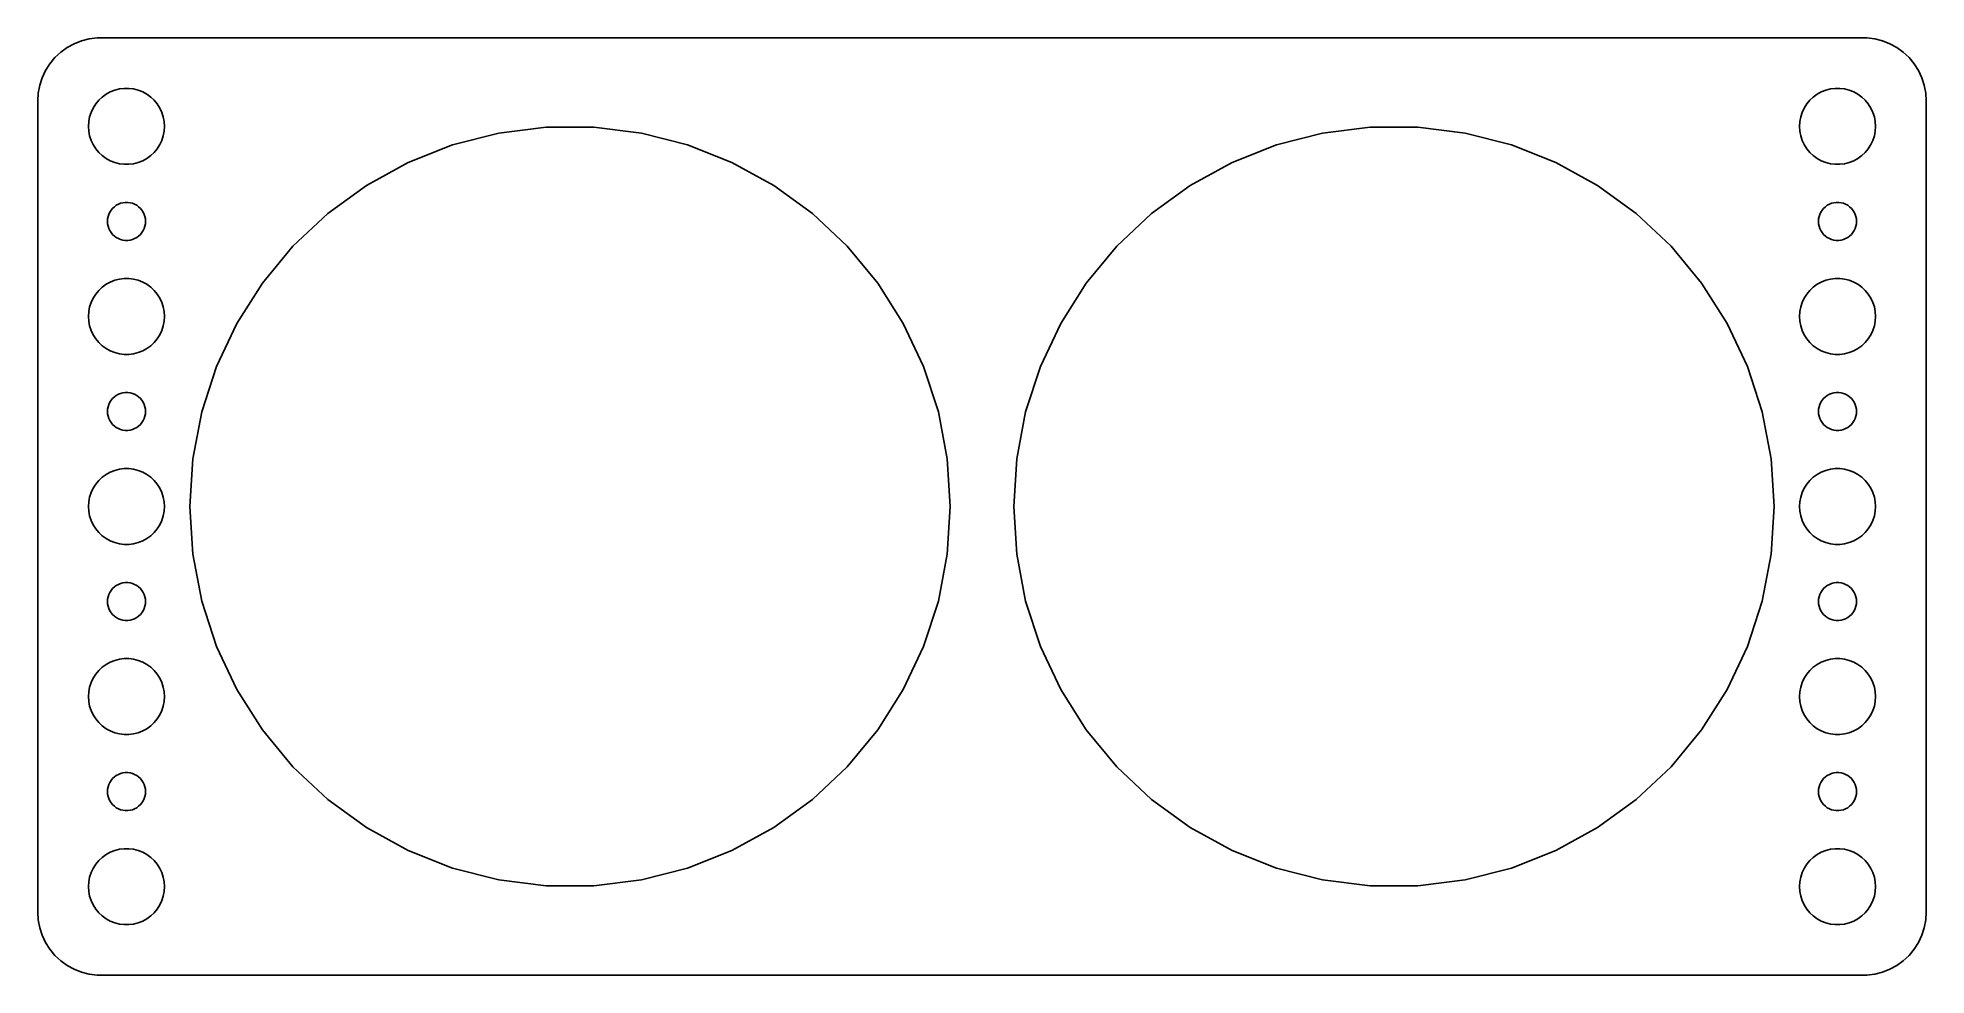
# Model space of a CAD drawing. Header units: metres. Extents: x -74 to 74, y -37 to 37.
import ezdxf

# ---------------------------------------------------------------- set-up
doc = ezdxf.new("R2010")
doc.units = ezdxf.units.M

msp = doc.modelspace()

# ---------------------------------------------------------------- linework, layer by layer
for p, q in [((-72.6871, 35.8526), (-73.1448, 35.4227)), ((-72.1791, 36.2216), (-72.6871, 35.8526)), ((-71.6289, 36.5241), (-72.1791, 36.2216)), ((-71.0451, 36.7553), (-71.6289, 36.5241)), ((-70.4369, 36.9114), (-71.0451, 36.7553)), ((-69.8139, 36.9901), (-70.4369, 36.9114)), ((69.8139, 36.9901), (-69.8139, 36.9901)), ((70.4369, 36.9114), (69.8139, 36.9901)), ((71.0451, 36.7553), (70.4369, 36.9114)), ((71.6289, 36.5241), (71.0451, 36.7553)), ((72.1791, 36.2216), (71.6289, 36.5241)), ((72.6871, 35.8526), (72.1791, 36.2216)), ((73.1448, 35.4227), (72.6871, 35.8526)), ((-73.8815, 34.4088), (-74.1489, 33.8406)), ((-73.5451, 34.9389), (-73.8815, 34.4088)), ((-73.1448, 35.4227), (-73.5451, 34.9389)), ((73.5451, 34.9389), (73.1448, 35.4227)), ((73.8815, 34.4088), (73.5451, 34.9389)), ((74.1489, 33.8406), (73.8815, 34.4088)), ((-74.3429, 33.2434), (-74.4606, 32.6267)), ((-74.1489, 33.8406), (-74.3429, 33.2434)), ((-68.7773, 32.7145), (-68.427, 32.8532)), ((-68.427, 32.8532), (-68.0621, 32.9469)), ((-68.0621, 32.9469), (-67.6884, 32.9941)), ((-67.6884, 32.9941), (-67.3116, 32.9941)), ((-67.3116, 32.9941), (-66.9379, 32.9469)), ((-66.9379, 32.9469), (-66.573, 32.8532)), ((-66.573, 32.8532), (-66.2227, 32.7145)), ((66.2227, 32.7145), (66.573, 32.8532)), ((66.573, 32.8532), (66.9379, 32.9469)), ((66.9379, 32.9469), (67.3116, 32.9941)), ((67.3116, 32.9941), (67.6884, 32.9941)), ((67.6884, 32.9941), (68.0621, 32.9469)), ((68.0621, 32.9469), (68.427, 32.8532)), ((68.427, 32.8532), (68.7773, 32.7145)), ((74.3429, 33.2434), (74.1489, 33.8406)), ((74.4606, 32.6267), (74.3429, 33.2434)), ((-74.4606, 32.6267), (-74.5, 32)), ((-74.5, 32), (-74.5, -32)), ((-70.2893, 31.1044), (-70.1289, 31.4453)), ((-70.1289, 31.4453), (-69.927, 31.7634)), ((-69.927, 31.7634), (-69.6869, 32.0536)), ((-69.6869, 32.0536), (-69.4123, 32.3115)), ((-69.4123, 32.3115), (-69.1075, 32.533)), ((-69.1075, 32.533), (-68.7773, 32.7145)), ((-66.2227, 32.7145), (-65.8925, 32.533)), ((-65.8925, 32.533), (-65.5877, 32.3115)), ((-65.5877, 32.3115), (-65.3131, 32.0536)), ((-65.3131, 32.0536), (-65.073, 31.7634)), ((-65.073, 31.7634), (-64.8711, 31.4453)), ((-64.8711, 31.4453), (-64.7107, 31.1044)), ((64.7107, 31.1044), (64.8711, 31.4453)), ((64.8711, 31.4453), (65.073, 31.7634)), ((65.073, 31.7634), (65.3131, 32.0536)), ((65.3131, 32.0536), (65.5877, 32.3115)), ((65.5877, 32.3115), (65.8925, 32.533)), ((65.8925, 32.533), (66.2227, 32.7145)), ((68.7773, 32.7145), (69.1075, 32.533)), ((69.1075, 32.533), (69.4123, 32.3115)), ((69.4123, 32.3115), (69.6869, 32.0536)), ((69.6869, 32.0536), (69.927, 31.7634)), ((69.927, 31.7634), (70.1289, 31.4453)), ((70.1289, 31.4453), (70.2893, 31.1044)), ((74.5, 32), (74.4606, 32.6267)), ((74.5, -32), (74.5, 32)), ((-70.5, 30), (-70.4763, 30.376)), ((-70.4763, 29.624), (-70.5, 30)), ((-70.4763, 30.376), (-70.4057, 30.7461)), ((-70.4057, 30.7461), (-70.2893, 31.1044)), ((-64.7107, 31.1044), (-64.5943, 30.7461)), ((-64.5943, 30.7461), (-64.5237, 30.376)), ((-64.5237, 30.376), (-64.5, 30)), ((-64.5, 30), (-64.5237, 29.624)), ((-38.1214, 29.4686), (-34.3837, 29.9408)), ((-34.3837, 29.9408), (-30.6163, 29.9408)), ((-30.6163, 29.9408), (-26.8786, 29.4686)), ((26.8786, 29.4686), (30.6163, 29.9408)), ((30.6163, 29.9408), (34.3837, 29.9408)), ((34.3837, 29.9408), (38.1214, 29.4686)), ((64.5, 30), (64.5237, 30.376)), ((64.5237, 29.624), (64.5, 30)), ((64.5237, 30.376), (64.5943, 30.7461)), ((64.5943, 30.7461), (64.7107, 31.1044)), ((70.2893, 31.1044), (70.4057, 30.7461)), ((70.4057, 30.7461), (70.4763, 30.376)), ((70.4763, 30.376), (70.5, 30)), ((70.5, 30), (70.4763, 29.624)), ((-70.4057, 29.2539), (-70.4763, 29.624)), ((-70.2893, 28.8956), (-70.4057, 29.2539)), ((-70.1289, 28.5547), (-70.2893, 28.8956)), ((-69.927, 28.2366), (-70.1289, 28.5547)), ((-64.8711, 28.5547), (-65.073, 28.2366)), ((-64.7107, 28.8956), (-64.8711, 28.5547)), ((-64.5943, 29.2539), (-64.7107, 28.8956)), ((-64.5237, 29.624), (-64.5943, 29.2539)), ((-45.2734, 27.1448), (-41.7705, 28.5317)), ((-41.7705, 28.5317), (-38.1214, 29.4686)), ((-26.8786, 29.4686), (-23.2295, 28.5317)), ((-23.2295, 28.5317), (-19.7266, 27.1448)), ((19.7266, 27.1448), (23.2295, 28.5317)), ((23.2295, 28.5317), (26.8786, 29.4686)), ((38.1214, 29.4686), (41.7705, 28.5317)), ((41.7705, 28.5317), (45.2734, 27.1448)), ((64.5943, 29.2539), (64.5237, 29.624)), ((64.7107, 28.8956), (64.5943, 29.2539)), ((64.8711, 28.5547), (64.7107, 28.8956)), ((65.073, 28.2366), (64.8711, 28.5547)), ((70.1289, 28.5547), (69.927, 28.2366)), ((70.2893, 28.8956), (70.1289, 28.5547)), ((70.4057, 29.2539), (70.2893, 28.8956)), ((70.4763, 29.624), (70.4057, 29.2539)), ((-69.6869, 27.9464), (-69.927, 28.2366)), ((-69.4123, 27.6884), (-69.6869, 27.9464)), ((-69.1075, 27.467), (-69.4123, 27.6884)), ((-68.7773, 27.2855), (-69.1075, 27.467)), ((-68.427, 27.1468), (-68.7773, 27.2855)), ((-68.0621, 27.0531), (-68.427, 27.1468)), ((-67.6884, 27.0059), (-68.0621, 27.0531)), ((-67.3116, 27.0059), (-67.6884, 27.0059)), ((-66.9379, 27.0531), (-67.3116, 27.0059)), ((-66.573, 27.1468), (-66.9379, 27.0531)), ((-66.2227, 27.2855), (-66.573, 27.1468)), ((-65.8925, 27.467), (-66.2227, 27.2855)), ((-65.5877, 27.6884), (-65.8925, 27.467)), ((-65.3131, 27.9464), (-65.5877, 27.6884)), ((-65.073, 28.2366), (-65.3131, 27.9464)), ((-48.5748, 25.3298), (-45.2734, 27.1448)), ((-19.7266, 27.1448), (-16.4252, 25.3298)), ((16.4252, 25.3298), (19.7266, 27.1448)), ((45.2734, 27.1448), (48.5748, 25.3298)), ((65.3131, 27.9464), (65.073, 28.2366)), ((65.5877, 27.6884), (65.3131, 27.9464)), ((65.8925, 27.467), (65.5877, 27.6884)), ((66.2227, 27.2855), (65.8925, 27.467)), ((66.573, 27.1468), (66.2227, 27.2855)), ((66.9379, 27.0531), (66.573, 27.1468)), ((67.3116, 27.0059), (66.9379, 27.0531)), ((67.6884, 27.0059), (67.3116, 27.0059)), ((68.0621, 27.0531), (67.6884, 27.0059)), ((68.427, 27.1468), (68.0621, 27.0531)), ((68.7773, 27.2855), (68.427, 27.1468)), ((69.1075, 27.467), (68.7773, 27.2855)), ((69.4123, 27.6884), (69.1075, 27.467)), ((69.6869, 27.9464), (69.4123, 27.6884)), ((69.927, 28.2366), (69.6869, 27.9464)), ((-68.3037, 23.7665), (-68.1387, 23.8572)), ((-68.1387, 23.8572), (-67.9635, 23.9266)), ((-67.9635, 23.9266), (-67.7811, 23.9734)), ((-67.7811, 23.9734), (-67.5942, 23.997)), ((-67.5942, 23.997), (-67.4058, 23.997)), ((-67.4058, 23.997), (-67.2189, 23.9734)), ((-67.2189, 23.9734), (-67.0365, 23.9266)), ((-67.0365, 23.9266), (-66.8613, 23.8572)), ((-66.8613, 23.8572), (-66.6963, 23.7665)), ((-51.6227, 23.1154), (-48.5748, 25.3298)), ((-16.4252, 25.3298), (-13.3773, 23.1154)), ((13.3773, 23.1154), (16.4252, 25.3298)), ((48.5748, 25.3298), (51.6227, 23.1154)), ((66.6963, 23.7665), (66.8613, 23.8572)), ((66.8613, 23.8572), (67.0365, 23.9266)), ((67.0365, 23.9266), (67.2189, 23.9734)), ((67.2189, 23.9734), (67.4058, 23.997)), ((67.4058, 23.997), (67.5942, 23.997)), ((67.5942, 23.997), (67.7811, 23.9734)), ((67.7811, 23.9734), (67.9635, 23.9266)), ((67.9635, 23.9266), (68.1387, 23.8572)), ((68.1387, 23.8572), (68.3037, 23.7665)), ((-69, 22.5), (-68.9882, 22.688)), ((-68.9882, 22.312), (-69, 22.5)), ((-68.9882, 22.688), (-68.9529, 22.873)), ((-68.9529, 22.873), (-68.8947, 23.0522)), ((-68.8947, 23.0522), (-68.8145, 23.2226)), ((-68.8145, 23.2226), (-68.7135, 23.3817)), ((-68.7135, 23.3817), (-68.5934, 23.5268)), ((-68.5934, 23.5268), (-68.4561, 23.6558)), ((-68.4561, 23.6558), (-68.3037, 23.7665)), ((-66.6963, 23.7665), (-66.5439, 23.6558)), ((-66.5439, 23.6558), (-66.4065, 23.5268)), ((-66.4065, 23.5268), (-66.2865, 23.3817)), ((-66.2865, 23.3817), (-66.1855, 23.2226)), ((-66.1855, 23.2226), (-66.1053, 23.0522)), ((-66.1053, 23.0522), (-66.0471, 22.873)), ((-66.0471, 22.873), (-66.0118, 22.688)), ((-66.0118, 22.688), (-66, 22.5)), ((-66, 22.5), (-66.0118, 22.312)), ((-54.369, 20.5364), (-51.6227, 23.1154)), ((-13.3773, 23.1154), (-10.6309, 20.5364)), ((10.6309, 20.5364), (13.3773, 23.1154)), ((51.6227, 23.1154), (54.369, 20.5364)), ((66, 22.5), (66.0118, 22.688)), ((66.0118, 22.312), (66, 22.5)), ((66.0118, 22.688), (66.0471, 22.873)), ((66.0471, 22.873), (66.1053, 23.0522)), ((66.1053, 23.0522), (66.1855, 23.2226)), ((66.1855, 23.2226), (66.2865, 23.3817)), ((66.2865, 23.3817), (66.4065, 23.5268)), ((66.4065, 23.5268), (66.5439, 23.6558)), ((66.5439, 23.6558), (66.6963, 23.7665)), ((68.3037, 23.7665), (68.4561, 23.6558)), ((68.4561, 23.6558), (68.5934, 23.5268)), ((68.5934, 23.5268), (68.7135, 23.3817)), ((68.7135, 23.3817), (68.8145, 23.2226)), ((68.8145, 23.2226), (68.8947, 23.0522)), ((68.8947, 23.0522), (68.9529, 22.873)), ((68.9529, 22.873), (68.9882, 22.688)), ((68.9882, 22.688), (69, 22.5)), ((69, 22.5), (68.9882, 22.312)), ((-68.9529, 22.127), (-68.9882, 22.312)), ((-68.8947, 21.9478), (-68.9529, 22.127)), ((-68.8145, 21.7774), (-68.8947, 21.9478)), ((-68.7135, 21.6183), (-68.8145, 21.7774)), ((-68.5934, 21.4732), (-68.7135, 21.6183)), ((-68.4561, 21.3442), (-68.5934, 21.4732)), ((-68.3037, 21.2335), (-68.4561, 21.3442)), ((-68.1387, 21.1427), (-68.3037, 21.2335)), ((-67.9635, 21.0734), (-68.1387, 21.1427)), ((-67.7811, 21.0266), (-67.9635, 21.0734)), ((-67.5942, 21.003), (-67.7811, 21.0266)), ((-67.4058, 21.003), (-67.5942, 21.003)), ((-67.2189, 21.0266), (-67.4058, 21.003)), ((-67.0365, 21.0734), (-67.2189, 21.0266)), ((-66.8613, 21.1427), (-67.0365, 21.0734)), ((-66.6963, 21.2335), (-66.8613, 21.1427)), ((-66.5439, 21.3442), (-66.6963, 21.2335)), ((-66.4065, 21.4732), (-66.5439, 21.3442)), ((-66.2865, 21.6183), (-66.4065, 21.4732)), ((-66.1855, 21.7774), (-66.2865, 21.6183)), ((-66.1053, 21.9478), (-66.1855, 21.7774)), ((-66.0471, 22.127), (-66.1053, 21.9478)), ((-66.0118, 22.312), (-66.0471, 22.127)), ((66.0471, 22.127), (66.0118, 22.312)), ((66.1053, 21.9478), (66.0471, 22.127)), ((66.1855, 21.7774), (66.1053, 21.9478)), ((66.2865, 21.6183), (66.1855, 21.7774)), ((66.4065, 21.4732), (66.2865, 21.6183)), ((66.5439, 21.3442), (66.4065, 21.4732)), ((66.6963, 21.2335), (66.5439, 21.3442)), ((66.8613, 21.1427), (66.6963, 21.2335)), ((67.0365, 21.0734), (66.8613, 21.1427)), ((67.2189, 21.0266), (67.0365, 21.0734)), ((67.4058, 21.003), (67.2189, 21.0266)), ((67.5942, 21.003), (67.4058, 21.003)), ((67.7811, 21.0266), (67.5942, 21.003)), ((67.9635, 21.0734), (67.7811, 21.0266)), ((68.1387, 21.1427), (67.9635, 21.0734)), ((68.3037, 21.2335), (68.1387, 21.1427)), ((68.4561, 21.3442), (68.3037, 21.2335)), ((68.5934, 21.4732), (68.4561, 21.3442)), ((68.7135, 21.6183), (68.5934, 21.4732)), ((68.8145, 21.7774), (68.7135, 21.6183)), ((68.8947, 21.9478), (68.8145, 21.7774)), ((68.9529, 22.127), (68.8947, 21.9478)), ((68.9882, 22.312), (68.9529, 22.127)), ((-56.7705, 17.6335), (-54.369, 20.5364)), ((-10.6309, 20.5364), (-8.22948, 17.6335)), ((8.22948, 17.6335), (10.6309, 20.5364)), ((54.369, 20.5364), (56.7705, 17.6335)), ((-68.427, 17.8532), (-68.0621, 17.9469)), ((-68.0621, 17.9469), (-67.6884, 17.9941)), ((-67.6884, 17.9941), (-67.3116, 17.9941)), ((-67.3116, 17.9941), (-66.9379, 17.9469)), ((-66.9379, 17.9469), (-66.573, 17.8532)), ((66.573, 17.8532), (66.9379, 17.9469)), ((66.9379, 17.9469), (67.3116, 17.9941)), ((67.3116, 17.9941), (67.6884, 17.9941)), ((67.6884, 17.9941), (68.0621, 17.9469)), ((68.0621, 17.9469), (68.427, 17.8532)), ((-70.2893, 16.1044), (-70.1289, 16.4453)), ((-70.1289, 16.4453), (-69.927, 16.7634)), ((-69.927, 16.7634), (-69.6869, 17.0536)), ((-69.6869, 17.0536), (-69.4123, 17.3115)), ((-69.4123, 17.3115), (-69.1075, 17.533)), ((-69.1075, 17.533), (-68.7773, 17.7145)), ((-68.7773, 17.7145), (-68.427, 17.8532)), ((-66.573, 17.8532), (-66.2227, 17.7145)), ((-66.2227, 17.7145), (-65.8925, 17.533)), ((-65.8925, 17.533), (-65.5877, 17.3115)), ((-65.5877, 17.3115), (-65.3131, 17.0536)), ((-65.3131, 17.0536), (-65.073, 16.7634)), ((-65.073, 16.7634), (-64.8711, 16.4453)), ((-64.8711, 16.4453), (-64.7107, 16.1044)), ((-58.7892, 14.4526), (-56.7705, 17.6335)), ((-8.22948, 17.6335), (-6.21078, 14.4526)), ((6.21078, 14.4526), (8.22948, 17.6335)), ((56.7705, 17.6335), (58.7892, 14.4526)), ((64.7107, 16.1044), (64.8711, 16.4453)), ((64.8711, 16.4453), (65.073, 16.7634)), ((65.073, 16.7634), (65.3131, 17.0536)), ((65.3131, 17.0536), (65.5877, 17.3115)), ((65.5877, 17.3115), (65.8925, 17.533)), ((65.8925, 17.533), (66.2227, 17.7145)), ((66.2227, 17.7145), (66.573, 17.8532)), ((68.427, 17.8532), (68.7773, 17.7145)), ((68.7773, 17.7145), (69.1075, 17.533)), ((69.1075, 17.533), (69.4123, 17.3115)), ((69.4123, 17.3115), (69.6869, 17.0536)), ((69.6869, 17.0536), (69.927, 16.7634)), ((69.927, 16.7634), (70.1289, 16.4453)), ((70.1289, 16.4453), (70.2893, 16.1044)), ((-70.5, 15), (-70.4763, 15.376)), ((-70.4763, 14.624), (-70.5, 15)), ((-70.4763, 15.376), (-70.4057, 15.7461)), ((-70.4057, 15.7461), (-70.2893, 16.1044)), ((-64.7107, 16.1044), (-64.5943, 15.7461)), ((-64.5943, 15.7461), (-64.5237, 15.376)), ((-64.5237, 15.376), (-64.5, 15)), ((-64.5, 15), (-64.5237, 14.624)), ((64.5, 15), (64.5237, 15.376)), ((64.5237, 14.624), (64.5, 15)), ((64.5237, 15.376), (64.5943, 15.7461)), ((64.5943, 15.7461), (64.7107, 16.1044)), ((70.2893, 16.1044), (70.4057, 15.7461)), ((70.4057, 15.7461), (70.4763, 15.376)), ((70.4763, 15.376), (70.5, 15)), ((70.5, 15), (70.4763, 14.624)), ((-70.4057, 14.2539), (-70.4763, 14.624)), ((-70.2893, 13.8956), (-70.4057, 14.2539)), ((-70.1289, 13.5547), (-70.2893, 13.8956)), ((-69.927, 13.2366), (-70.1289, 13.5547)), ((-64.8711, 13.5547), (-65.073, 13.2366)), ((-64.7107, 13.8956), (-64.8711, 13.5547)), ((-64.5943, 14.2539), (-64.7107, 13.8956)), ((-64.5237, 14.624), (-64.5943, 14.2539)), ((-60.3933, 11.0437), (-58.7892, 14.4526)), ((-6.21078, 14.4526), (-4.6067, 11.0437)), ((4.6067, 11.0437), (6.21078, 14.4526)), ((58.7892, 14.4526), (60.3933, 11.0437)), ((64.5943, 14.2539), (64.5237, 14.624)), ((64.7107, 13.8956), (64.5943, 14.2539)), ((64.8711, 13.5547), (64.7107, 13.8956)), ((65.073, 13.2366), (64.8711, 13.5547)), ((70.1289, 13.5547), (69.927, 13.2366)), ((70.2893, 13.8956), (70.1289, 13.5547)), ((70.4057, 14.2539), (70.2893, 13.8956)), ((70.4763, 14.624), (70.4057, 14.2539)), ((-69.6869, 12.9464), (-69.927, 13.2366)), ((-69.4123, 12.6884), (-69.6869, 12.9464)), ((-69.1075, 12.467), (-69.4123, 12.6884)), ((-68.7773, 12.2855), (-69.1075, 12.467)), ((-68.427, 12.1468), (-68.7773, 12.2855)), ((-68.0621, 12.0531), (-68.427, 12.1468)), ((-67.6884, 12.0059), (-68.0621, 12.0531)), ((-67.3116, 12.0059), (-67.6884, 12.0059)), ((-66.9379, 12.0531), (-67.3116, 12.0059)), ((-66.573, 12.1468), (-66.9379, 12.0531)), ((-66.2227, 12.2855), (-66.573, 12.1468)), ((-65.8925, 12.467), (-66.2227, 12.2855)), ((-65.5877, 12.6884), (-65.8925, 12.467)), ((-65.3131, 12.9464), (-65.5877, 12.6884)), ((-65.073, 13.2366), (-65.3131, 12.9464)), ((65.3131, 12.9464), (65.073, 13.2366)), ((65.5877, 12.6884), (65.3131, 12.9464)), ((65.8925, 12.467), (65.5877, 12.6884)), ((66.2227, 12.2855), (65.8925, 12.467)), ((66.573, 12.1468), (66.2227, 12.2855)), ((66.9379, 12.0531), (66.573, 12.1468)), ((67.3116, 12.0059), (66.9379, 12.0531)), ((67.6884, 12.0059), (67.3116, 12.0059)), ((68.0621, 12.0531), (67.6884, 12.0059)), ((68.427, 12.1468), (68.0621, 12.0531)), ((68.7773, 12.2855), (68.427, 12.1468)), ((69.1075, 12.467), (68.7773, 12.2855)), ((69.4123, 12.6884), (69.1075, 12.467)), ((69.6869, 12.9464), (69.4123, 12.6884)), ((69.927, 13.2366), (69.6869, 12.9464)), ((-61.5575, 7.46069), (-60.3933, 11.0437)), ((-4.6067, 11.0437), (-3.4425, 7.46069)), ((3.4425, 7.46069), (4.6067, 11.0437)), ((60.3933, 11.0437), (61.5575, 7.46069)), ((-67.9635, 8.92657), (-67.7811, 8.97342)), ((-67.7811, 8.97342), (-67.5942, 8.99704)), ((-67.5942, 8.99704), (-67.4058, 8.99704)), ((-67.4058, 8.99704), (-67.2189, 8.97342)), ((-67.2189, 8.97342), (-67.0365, 8.92657)), ((67.0365, 8.92657), (67.2189, 8.97342)), ((67.2189, 8.97342), (67.4058, 8.99704)), ((67.4058, 8.99704), (67.5942, 8.99704)), ((67.5942, 8.99704), (67.7811, 8.97342)), ((67.7811, 8.97342), (67.9635, 8.92657)), ((-69, 7.5), (-68.9882, 7.68799)), ((-68.9882, 7.312), (-69, 7.5)), ((-68.9882, 7.68799), (-68.9529, 7.87303)), ((-68.9529, 7.87303), (-68.8947, 8.05219)), ((-68.8947, 8.05219), (-68.8145, 8.22263)), ((-68.8145, 8.22263), (-68.7135, 8.38167)), ((-68.7135, 8.38167), (-68.5934, 8.52681)), ((-68.5934, 8.52681), (-68.4561, 8.65576)), ((-68.4561, 8.65576), (-68.3037, 8.76648)), ((-68.3037, 8.76648), (-68.1387, 8.85724)), ((-68.1387, 8.85724), (-67.9635, 8.92657)), ((-67.0365, 8.92657), (-66.8613, 8.85724)), ((-66.8613, 8.85724), (-66.6963, 8.76648)), ((-66.6963, 8.76648), (-66.5439, 8.65576)), ((-66.5439, 8.65576), (-66.4065, 8.52681)), ((-66.4065, 8.52681), (-66.2865, 8.38167)), ((-66.2865, 8.38167), (-66.1855, 8.22263)), ((-66.1855, 8.22263), (-66.1053, 8.05219)), ((-66.1053, 8.05219), (-66.0471, 7.87303)), ((-66.0471, 7.87303), (-66.0118, 7.68799)), ((-66.0118, 7.68799), (-66, 7.5)), ((-66, 7.5), (-66.0118, 7.312)), ((-62.2634, 3.75999), (-61.5575, 7.46069)), ((-3.4425, 7.46069), (-2.73656, 3.75999)), ((2.73656, 3.75999), (3.4425, 7.46069)), ((61.5575, 7.46069), (62.2634, 3.75999)), ((66, 7.5), (66.0118, 7.68799)), ((66.0118, 7.312), (66, 7.5)), ((66.0118, 7.68799), (66.0471, 7.87303)), ((66.0471, 7.87303), (66.1053, 8.05219)), ((66.1053, 8.05219), (66.1855, 8.22263)), ((66.1855, 8.22263), (66.2865, 8.38167)), ((66.2865, 8.38167), (66.4065, 8.52681)), ((66.4065, 8.52681), (66.5439, 8.65576)), ((66.5439, 8.65576), (66.6963, 8.76648)), ((66.6963, 8.76648), (66.8613, 8.85724)), ((66.8613, 8.85724), (67.0365, 8.92657)), ((67.9635, 8.92657), (68.1387, 8.85724)), ((68.1387, 8.85724), (68.3037, 8.76648)), ((68.3037, 8.76648), (68.4561, 8.65576)), ((68.4561, 8.65576), (68.5934, 8.52681)), ((68.5934, 8.52681), (68.7135, 8.38167)), ((68.7135, 8.38167), (68.8145, 8.22263)), ((68.8145, 8.22263), (68.8947, 8.05219)), ((68.8947, 8.05219), (68.9529, 7.87303)), ((68.9529, 7.87303), (68.9882, 7.68799)), ((68.9882, 7.68799), (69, 7.5)), ((69, 7.5), (68.9882, 7.312)), ((-68.9529, 7.12695), (-68.9882, 7.312)), ((-68.8947, 6.9478), (-68.9529, 7.12695)), ((-68.8145, 6.77736), (-68.8947, 6.9478)), ((-68.7135, 6.61832), (-68.8145, 6.77736)), ((-68.5934, 6.47318), (-68.7135, 6.61832)), ((-68.4561, 6.34422), (-68.5934, 6.47318)), ((-68.3037, 6.23351), (-68.4561, 6.34422)), ((-68.1387, 6.14275), (-68.3037, 6.23351)), ((-67.9635, 6.07341), (-68.1387, 6.14275)), ((-67.7811, 6.02657), (-67.9635, 6.07341)), ((-67.5942, 6.00294), (-67.7811, 6.02657)), ((-67.4058, 6.00294), (-67.5942, 6.00294)), ((-67.2189, 6.02657), (-67.4058, 6.00294)), ((-67.0365, 6.07341), (-67.2189, 6.02657)), ((-66.8613, 6.14275), (-67.0365, 6.07341)), ((-66.6963, 6.23351), (-66.8613, 6.14275)), ((-66.5439, 6.34422), (-66.6963, 6.23351)), ((-66.4065, 6.47318), (-66.5439, 6.34422)), ((-66.2865, 6.61832), (-66.4065, 6.47318)), ((-66.1855, 6.77736), (-66.2865, 6.61832)), ((-66.1053, 6.9478), (-66.1855, 6.77736)), ((-66.0471, 7.12695), (-66.1053, 6.9478)), ((-66.0118, 7.312), (-66.0471, 7.12695)), ((66.0471, 7.12695), (66.0118, 7.312)), ((66.1053, 6.9478), (66.0471, 7.12695)), ((66.1855, 6.77736), (66.1053, 6.9478)), ((66.2865, 6.61832), (66.1855, 6.77736)), ((66.4065, 6.47318), (66.2865, 6.61832)), ((66.5439, 6.34422), (66.4065, 6.47318)), ((66.6963, 6.23351), (66.5439, 6.34422)), ((66.8613, 6.14275), (66.6963, 6.23351)), ((67.0365, 6.07341), (66.8613, 6.14275)), ((67.2189, 6.02657), (67.0365, 6.07341)), ((67.4058, 6.00294), (67.2189, 6.02657)), ((67.5942, 6.00294), (67.4058, 6.00294)), ((67.7811, 6.02657), (67.5942, 6.00294)), ((67.9635, 6.07341), (67.7811, 6.02657)), ((68.1387, 6.14275), (67.9635, 6.07341)), ((68.3037, 6.23351), (68.1387, 6.14275)), ((68.4561, 6.34422), (68.3037, 6.23351)), ((68.5934, 6.47318), (68.4561, 6.34422)), ((68.7135, 6.61832), (68.5934, 6.47318)), ((68.8145, 6.77736), (68.7135, 6.61832)), ((68.8947, 6.9478), (68.8145, 6.77736)), ((68.9529, 7.12695), (68.8947, 6.9478)), ((68.9882, 7.312), (68.9529, 7.12695)), ((-68.0621, 2.94685), (-67.6884, 2.99408)), ((-67.6884, 2.99408), (-67.3116, 2.99408)), ((-67.3116, 2.99408), (-66.9379, 2.94685)), ((-62.5, 0), (-62.2634, 3.75999)), ((-2.73656, 3.75999), (-2.5, 0)), ((2.5, 0), (2.73656, 3.75999)), ((62.2634, 3.75999), (62.5, 0)), ((66.9379, 2.94685), (67.3116, 2.99408)), ((67.3116, 2.99408), (67.6884, 2.99408)), ((67.6884, 2.99408), (68.0621, 2.94685)), ((-70.1289, 1.44525), (-69.927, 1.76335)), ((-69.927, 1.76335), (-69.6869, 2.05363)), ((-69.6869, 2.05363), (-69.4123, 2.31154)), ((-69.4123, 2.31154), (-69.1075, 2.53297)), ((-69.1075, 2.53297), (-68.7773, 2.71448)), ((-68.7773, 2.71448), (-68.427, 2.85316)), ((-68.427, 2.85316), (-68.0621, 2.94685)), ((-66.9379, 2.94685), (-66.573, 2.85316)), ((-66.573, 2.85316), (-66.2227, 2.71448)), ((-66.2227, 2.71448), (-65.8925, 2.53297)), ((-65.8925, 2.53297), (-65.5877, 2.31154)), ((-65.5877, 2.31154), (-65.3131, 2.05363)), ((-65.3131, 2.05363), (-65.073, 1.76335)), ((-65.073, 1.76335), (-64.8711, 1.44525)), ((64.8711, 1.44525), (65.073, 1.76335)), ((65.073, 1.76335), (65.3131, 2.05363)), ((65.3131, 2.05363), (65.5877, 2.31154)), ((65.5877, 2.31154), (65.8925, 2.53297)), ((65.8925, 2.53297), (66.2227, 2.71448)), ((66.2227, 2.71448), (66.573, 2.85316)), ((66.573, 2.85316), (66.9379, 2.94685)), ((68.0621, 2.94685), (68.427, 2.85316)), ((68.427, 2.85316), (68.7773, 2.71448)), ((68.7773, 2.71448), (69.1075, 2.53297)), ((69.1075, 2.53297), (69.4123, 2.31154)), ((69.4123, 2.31154), (69.6869, 2.05363)), ((69.6869, 2.05363), (69.927, 1.76335)), ((69.927, 1.76335), (70.1289, 1.44525)), ((-70.5, 0), (-70.4763, 0.37599)), ((-70.4763, -0.37599), (-70.5, 0)), ((-70.4763, 0.37599), (-70.4057, 0.74606)), ((-70.4057, 0.74606), (-70.2893, 1.10437)), ((-70.2893, 1.10437), (-70.1289, 1.44525)), ((-64.8711, 1.44525), (-64.7107, 1.10437)), ((-64.7107, 1.10437), (-64.5943, 0.74606)), ((-64.5943, 0.74606), (-64.5237, 0.37599)), ((-64.5237, 0.37599), (-64.5, 0)), ((-64.5, 0), (-64.5237, -0.37599)), ((-62.2634, -3.75999), (-62.5, 0)), ((-2.5, 0), (-2.73656, -3.75999)), ((2.73656, -3.75999), (2.5, 0)), ((62.5, 0), (62.2634, -3.75999)), ((64.5, 0), (64.5237, 0.37599)), ((64.5237, -0.37599), (64.5, 0)), ((64.5237, 0.37599), (64.5943, 0.74606)), ((64.5943, 0.74606), (64.7107, 1.10437)), ((64.7107, 1.10437), (64.8711, 1.44525)), ((70.1289, 1.44525), (70.2893, 1.10437)), ((70.2893, 1.10437), (70.4057, 0.74606)), ((70.4057, 0.74606), (70.4763, 0.37599)), ((70.4763, 0.37599), (70.5, 0)), ((70.5, 0), (70.4763, -0.37599)), ((-70.4057, -0.74606), (-70.4763, -0.37599)), ((-70.2893, -1.10437), (-70.4057, -0.74606)), ((-70.1289, -1.44525), (-70.2893, -1.10437)), ((-69.927, -1.76335), (-70.1289, -1.44525)), ((-64.8711, -1.44525), (-65.073, -1.76335)), ((-64.7107, -1.10437), (-64.8711, -1.44525)), ((-64.5943, -0.74606), (-64.7107, -1.10437)), ((-64.5237, -0.37599), (-64.5943, -0.74606)), ((64.5943, -0.74606), (64.5237, -0.37599)), ((64.7107, -1.10437), (64.5943, -0.74606)), ((64.8711, -1.44525), (64.7107, -1.10437)), ((65.073, -1.76335), (64.8711, -1.44525)), ((70.1289, -1.44525), (69.927, -1.76335)), ((70.2893, -1.10437), (70.1289, -1.44525)), ((70.4057, -0.74606), (70.2893, -1.10437)), ((70.4763, -0.37599), (70.4057, -0.74606)), ((-69.6869, -2.05363), (-69.927, -1.76335)), ((-69.4123, -2.31154), (-69.6869, -2.05363)), ((-69.1075, -2.53297), (-69.4123, -2.31154)), ((-68.7773, -2.71448), (-69.1075, -2.53297)), ((-68.427, -2.85316), (-68.7773, -2.71448)), ((-68.0621, -2.94685), (-68.427, -2.85316)), ((-67.6884, -2.99408), (-68.0621, -2.94685)), ((-66.9379, -2.94685), (-67.3116, -2.99408)), ((-66.573, -2.85316), (-66.9379, -2.94685)), ((-66.2227, -2.71448), (-66.573, -2.85316)), ((-65.8925, -2.53297), (-66.2227, -2.71448)), ((-65.5877, -2.31154), (-65.8925, -2.53297)), ((-65.3131, -2.05363), (-65.5877, -2.31154)), ((-65.073, -1.76335), (-65.3131, -2.05363)), ((65.3131, -2.05363), (65.073, -1.76335)), ((65.5877, -2.31154), (65.3131, -2.05363)), ((65.8925, -2.53297), (65.5877, -2.31154)), ((66.2227, -2.71448), (65.8925, -2.53297)), ((66.573, -2.85316), (66.2227, -2.71448)), ((66.9379, -2.94685), (66.573, -2.85316)), ((67.3116, -2.99408), (66.9379, -2.94685)), ((68.0621, -2.94685), (67.6884, -2.99408)), ((68.427, -2.85316), (68.0621, -2.94685)), ((68.7773, -2.71448), (68.427, -2.85316)), ((69.1075, -2.53297), (68.7773, -2.71448)), ((69.4123, -2.31154), (69.1075, -2.53297)), ((69.6869, -2.05363), (69.4123, -2.31154)), ((69.927, -1.76335), (69.6869, -2.05363)), ((-67.3116, -2.99408), (-67.6884, -2.99408)), ((-61.5575, -7.46069), (-62.2634, -3.75999)), ((-2.73656, -3.75999), (-3.4425, -7.46069)), ((3.4425, -7.46069), (2.73656, -3.75999)), ((62.2634, -3.75999), (61.5575, -7.46069)), ((67.6884, -2.99408), (67.3116, -2.99408)), ((-69, -7.5), (-68.9882, -7.312)), ((-68.9882, -7.312), (-68.9529, -7.12695)), ((-68.9529, -7.12695), (-68.8947, -6.9478)), ((-68.8947, -6.9478), (-68.8145, -6.77736)), ((-68.8145, -6.77736), (-68.7135, -6.61832)), ((-68.7135, -6.61832), (-68.5934, -6.47318)), ((-68.5934, -6.47318), (-68.4561, -6.34422)), ((-68.4561, -6.34422), (-68.3037, -6.23351)), ((-68.3037, -6.23351), (-68.1387, -6.14275)), ((-68.1387, -6.14275), (-67.9635, -6.07341)), ((-67.9635, -6.07341), (-67.7811, -6.02657)), ((-67.7811, -6.02657), (-67.5942, -6.00294)), ((-67.5942, -6.00294), (-67.4058, -6.00294)), ((-67.4058, -6.00294), (-67.2189, -6.02657)), ((-67.2189, -6.02657), (-67.0365, -6.07341)), ((-67.0365, -6.07341), (-66.8613, -6.14275)), ((-66.8613, -6.14275), (-66.6963, -6.23351)), ((-66.6963, -6.23351), (-66.5439, -6.34422)), ((-66.5439, -6.34422), (-66.4065, -6.47318)), ((-66.4065, -6.47318), (-66.2865, -6.61832)), ((-66.2865, -6.61832), (-66.1855, -6.77736)), ((-66.1855, -6.77736), (-66.1053, -6.9478)), ((-66.1053, -6.9478), (-66.0471, -7.12695)), ((-66.0471, -7.12695), (-66.0118, -7.312)), ((-66.0118, -7.312), (-66, -7.5)), ((66, -7.5), (66.0118, -7.312)), ((66.0118, -7.312), (66.0471, -7.12695)), ((66.0471, -7.12695), (66.1053, -6.9478)), ((66.1053, -6.9478), (66.1855, -6.77736)), ((66.1855, -6.77736), (66.2865, -6.61832)), ((66.2865, -6.61832), (66.4065, -6.47318)), ((66.4065, -6.47318), (66.5439, -6.34422)), ((66.5439, -6.34422), (66.6963, -6.23351)), ((66.6963, -6.23351), (66.8613, -6.14275)), ((66.8613, -6.14275), (67.0365, -6.07341)), ((67.0365, -6.07341), (67.2189, -6.02657)), ((67.2189, -6.02657), (67.4058, -6.00294)), ((67.4058, -6.00294), (67.5942, -6.00294)), ((67.5942, -6.00294), (67.7811, -6.02657)), ((67.7811, -6.02657), (67.9635, -6.07341)), ((67.9635, -6.07341), (68.1387, -6.14275)), ((68.1387, -6.14275), (68.3037, -6.23351)), ((68.3037, -6.23351), (68.4561, -6.34422)), ((68.4561, -6.34422), (68.5934, -6.47318)), ((68.5934, -6.47318), (68.7135, -6.61832)), ((68.7135, -6.61832), (68.8145, -6.77736)), ((68.8145, -6.77736), (68.8947, -6.9478)), ((68.8947, -6.9478), (68.9529, -7.12695)), ((68.9529, -7.12695), (68.9882, -7.312)), ((68.9882, -7.312), (69, -7.5)), ((-68.9882, -7.68799), (-69, -7.5)), ((-68.9529, -7.87303), (-68.9882, -7.68799)), ((-68.8947, -8.05219), (-68.9529, -7.87303)), ((-68.8145, -8.22263), (-68.8947, -8.05219)), ((-68.7135, -8.38167), (-68.8145, -8.22263)), ((-68.5934, -8.52681), (-68.7135, -8.38167)), ((-68.4561, -8.65576), (-68.5934, -8.52681)), ((-68.3037, -8.76648), (-68.4561, -8.65576)), ((-68.1387, -8.85724), (-68.3037, -8.76648)), ((-67.9635, -8.92657), (-68.1387, -8.85724)), ((-67.7811, -8.97342), (-67.9635, -8.92657)), ((-67.0365, -8.92657), (-67.2189, -8.97342)), ((-66.8613, -8.85724), (-67.0365, -8.92657)), ((-66.6963, -8.76648), (-66.8613, -8.85724)), ((-66.5439, -8.65576), (-66.6963, -8.76648)), ((-66.4065, -8.52681), (-66.5439, -8.65576)), ((-66.2865, -8.38167), (-66.4065, -8.52681)), ((-66.1855, -8.22263), (-66.2865, -8.38167)), ((-66.1053, -8.05219), (-66.1855, -8.22263)), ((-66.0471, -7.87303), (-66.1053, -8.05219)), ((-66.0118, -7.68799), (-66.0471, -7.87303)), ((-66, -7.5), (-66.0118, -7.68799)), ((-60.3933, -11.0437), (-61.5575, -7.46069)), ((-3.4425, -7.46069), (-4.6067, -11.0437)), ((4.6067, -11.0437), (3.4425, -7.46069)), ((61.5575, -7.46069), (60.3933, -11.0437)), ((66.0118, -7.68799), (66, -7.5)), ((66.0471, -7.87303), (66.0118, -7.68799)), ((66.1053, -8.05219), (66.0471, -7.87303)), ((66.1855, -8.22263), (66.1053, -8.05219)), ((66.2865, -8.38167), (66.1855, -8.22263)), ((66.4065, -8.52681), (66.2865, -8.38167)), ((66.5439, -8.65576), (66.4065, -8.52681)), ((66.6963, -8.76648), (66.5439, -8.65576)), ((66.8613, -8.85724), (66.6963, -8.76648)), ((67.0365, -8.92657), (66.8613, -8.85724)), ((67.2189, -8.97342), (67.0365, -8.92657)), ((67.9635, -8.92657), (67.7811, -8.97342)), ((68.1387, -8.85724), (67.9635, -8.92657)), ((68.3037, -8.76648), (68.1387, -8.85724)), ((68.4561, -8.65576), (68.3037, -8.76648)), ((68.5934, -8.52681), (68.4561, -8.65576)), ((68.7135, -8.38167), (68.5934, -8.52681)), ((68.8145, -8.22263), (68.7135, -8.38167)), ((68.8947, -8.05219), (68.8145, -8.22263)), ((68.9529, -7.87303), (68.8947, -8.05219)), ((68.9882, -7.68799), (68.9529, -7.87303)), ((69, -7.5), (68.9882, -7.68799)), ((-67.5942, -8.99704), (-67.7811, -8.97342)), ((-67.4058, -8.99704), (-67.5942, -8.99704)), ((-67.2189, -8.97342), (-67.4058, -8.99704)), ((67.4058, -8.99704), (67.2189, -8.97342)), ((67.5942, -8.99704), (67.4058, -8.99704)), ((67.7811, -8.97342), (67.5942, -8.99704)), ((-58.7892, -14.4526), (-60.3933, -11.0437)), ((-4.6067, -11.0437), (-6.21078, -14.4526)), ((6.21078, -14.4526), (4.6067, -11.0437)), ((60.3933, -11.0437), (58.7892, -14.4526)), ((-70.1289, -13.5547), (-69.927, -13.2366)), ((-69.927, -13.2366), (-69.6869, -12.9464)), ((-69.6869, -12.9464), (-69.4123, -12.6884)), ((-69.4123, -12.6884), (-69.1075, -12.467)), ((-69.1075, -12.467), (-68.7773, -12.2855)), ((-68.7773, -12.2855), (-68.427, -12.1468)), ((-68.427, -12.1468), (-68.0621, -12.0531)), ((-68.0621, -12.0531), (-67.6884, -12.0059)), ((-67.6884, -12.0059), (-67.3116, -12.0059)), ((-67.3116, -12.0059), (-66.9379, -12.0531)), ((-66.9379, -12.0531), (-66.573, -12.1468)), ((-66.573, -12.1468), (-66.2227, -12.2855)), ((-66.2227, -12.2855), (-65.8925, -12.467)), ((-65.8925, -12.467), (-65.5877, -12.6884)), ((-65.5877, -12.6884), (-65.3131, -12.9464)), ((-65.3131, -12.9464), (-65.073, -13.2366)), ((-65.073, -13.2366), (-64.8711, -13.5547)), ((64.8711, -13.5547), (65.073, -13.2366)), ((65.073, -13.2366), (65.3131, -12.9464)), ((65.3131, -12.9464), (65.5877, -12.6884)), ((65.5877, -12.6884), (65.8925, -12.467)), ((65.8925, -12.467), (66.2227, -12.2855)), ((66.2227, -12.2855), (66.573, -12.1468)), ((66.573, -12.1468), (66.9379, -12.0531)), ((66.9379, -12.0531), (67.3116, -12.0059)), ((67.3116, -12.0059), (67.6884, -12.0059)), ((67.6884, -12.0059), (68.0621, -12.0531)), ((68.0621, -12.0531), (68.427, -12.1468)), ((68.427, -12.1468), (68.7773, -12.2855)), ((68.7773, -12.2855), (69.1075, -12.467)), ((69.1075, -12.467), (69.4123, -12.6884)), ((69.4123, -12.6884), (69.6869, -12.9464)), ((69.6869, -12.9464), (69.927, -13.2366)), ((69.927, -13.2366), (70.1289, -13.5547)), ((-70.5, -15), (-70.4763, -14.624)), ((-70.4763, -14.624), (-70.4057, -14.2539)), ((-70.4057, -14.2539), (-70.2893, -13.8956)), ((-70.2893, -13.8956), (-70.1289, -13.5547)), ((-64.8711, -13.5547), (-64.7107, -13.8956)), ((-64.7107, -13.8956), (-64.5943, -14.2539)), ((-64.5943, -14.2539), (-64.5237, -14.624)), ((-64.5237, -14.624), (-64.5, -15)), ((-56.7705, -17.6335), (-58.7892, -14.4526)), ((-6.21078, -14.4526), (-8.22948, -17.6335)), ((8.22948, -17.6335), (6.21078, -14.4526)), ((58.7892, -14.4526), (56.7705, -17.6335)), ((64.5, -15), (64.5237, -14.624)), ((64.5237, -14.624), (64.5943, -14.2539)), ((64.5943, -14.2539), (64.7107, -13.8956)), ((64.7107, -13.8956), (64.8711, -13.5547)), ((70.1289, -13.5547), (70.2893, -13.8956)), ((70.2893, -13.8956), (70.4057, -14.2539)), ((70.4057, -14.2539), (70.4763, -14.624)), ((70.4763, -14.624), (70.5, -15)), ((-70.4763, -15.376), (-70.5, -15)), ((-70.4057, -15.7461), (-70.4763, -15.376)), ((-70.2893, -16.1044), (-70.4057, -15.7461)), ((-70.1289, -16.4453), (-70.2893, -16.1044)), ((-64.7107, -16.1044), (-64.8711, -16.4453)), ((-64.5943, -15.7461), (-64.7107, -16.1044)), ((-64.5237, -15.376), (-64.5943, -15.7461)), ((-64.5, -15), (-64.5237, -15.376)), ((64.5237, -15.376), (64.5, -15)), ((64.5943, -15.7461), (64.5237, -15.376)), ((64.7107, -16.1044), (64.5943, -15.7461)), ((64.8711, -16.4453), (64.7107, -16.1044)), ((70.2893, -16.1044), (70.1289, -16.4453)), ((70.4057, -15.7461), (70.2893, -16.1044)), ((70.4763, -15.376), (70.4057, -15.7461)), ((70.5, -15), (70.4763, -15.376)), ((-69.927, -16.7634), (-70.1289, -16.4453)), ((-69.6869, -17.0536), (-69.927, -16.7634)), ((-69.4123, -17.3115), (-69.6869, -17.0536)), ((-69.1075, -17.533), (-69.4123, -17.3115)), ((-68.7773, -17.7145), (-69.1075, -17.533)), ((-68.427, -17.8532), (-68.7773, -17.7145)), ((-68.0621, -17.9469), (-68.427, -17.8532)), ((-66.573, -17.8532), (-66.9379, -17.9469)), ((-66.2227, -17.7145), (-66.573, -17.8532)), ((-65.8925, -17.533), (-66.2227, -17.7145)), ((-65.5877, -17.3115), (-65.8925, -17.533)), ((-65.3131, -17.0536), (-65.5877, -17.3115)), ((-65.073, -16.7634), (-65.3131, -17.0536)), ((-64.8711, -16.4453), (-65.073, -16.7634)), ((-54.369, -20.5364), (-56.7705, -17.6335)), ((-8.22948, -17.6335), (-10.6309, -20.5364)), ((10.6309, -20.5364), (8.22948, -17.6335)), ((56.7705, -17.6335), (54.369, -20.5364)), ((65.073, -16.7634), (64.8711, -16.4453)), ((65.3131, -17.0536), (65.073, -16.7634)), ((65.5877, -17.3115), (65.3131, -17.0536)), ((65.8925, -17.533), (65.5877, -17.3115)), ((66.2227, -17.7145), (65.8925, -17.533)), ((66.573, -17.8532), (66.2227, -17.7145)), ((66.9379, -17.9469), (66.573, -17.8532)), ((68.427, -17.8532), (68.0621, -17.9469)), ((68.7773, -17.7145), (68.427, -17.8532)), ((69.1075, -17.533), (68.7773, -17.7145)), ((69.4123, -17.3115), (69.1075, -17.533)), ((69.6869, -17.0536), (69.4123, -17.3115)), ((69.927, -16.7634), (69.6869, -17.0536)), ((70.1289, -16.4453), (69.927, -16.7634)), ((-67.6884, -17.9941), (-68.0621, -17.9469)), ((-67.3116, -17.9941), (-67.6884, -17.9941)), ((-66.9379, -17.9469), (-67.3116, -17.9941)), ((67.3116, -17.9941), (66.9379, -17.9469)), ((67.6884, -17.9941), (67.3116, -17.9941)), ((68.0621, -17.9469), (67.6884, -17.9941)), ((-51.6227, -23.1154), (-54.369, -20.5364)), ((-10.6309, -20.5364), (-13.3773, -23.1154)), ((13.3773, -23.1154), (10.6309, -20.5364)), ((54.369, -20.5364), (51.6227, -23.1154)), ((-69, -22.5), (-68.9882, -22.312)), ((-68.9882, -22.312), (-68.9529, -22.127)), ((-68.9529, -22.127), (-68.8947, -21.9478)), ((-68.8947, -21.9478), (-68.8145, -21.7774)), ((-68.8145, -21.7774), (-68.7135, -21.6183)), ((-68.7135, -21.6183), (-68.5934, -21.4732)), ((-68.5934, -21.4732), (-68.4561, -21.3442)), ((-68.4561, -21.3442), (-68.3037, -21.2335)), ((-68.3037, -21.2335), (-68.1387, -21.1427)), ((-68.1387, -21.1427), (-67.9635, -21.0734)), ((-67.9635, -21.0734), (-67.7811, -21.0266)), ((-67.7811, -21.0266), (-67.5942, -21.003)), ((-67.5942, -21.003), (-67.4058, -21.003)), ((-67.4058, -21.003), (-67.2189, -21.0266)), ((-67.2189, -21.0266), (-67.0365, -21.0734)), ((-67.0365, -21.0734), (-66.8613, -21.1427)), ((-66.8613, -21.1427), (-66.6963, -21.2335)), ((-66.6963, -21.2335), (-66.5439, -21.3442)), ((-66.5439, -21.3442), (-66.4065, -21.4732)), ((-66.4065, -21.4732), (-66.2865, -21.6183)), ((-66.2865, -21.6183), (-66.1855, -21.7774)), ((-66.1855, -21.7774), (-66.1053, -21.9478)), ((-66.1053, -21.9478), (-66.0471, -22.127)), ((-66.0471, -22.127), (-66.0118, -22.312)), ((-66.0118, -22.312), (-66, -22.5)), ((66, -22.5), (66.0118, -22.312)), ((66.0118, -22.312), (66.0471, -22.127)), ((66.0471, -22.127), (66.1053, -21.9478)), ((66.1053, -21.9478), (66.1855, -21.7774)), ((66.1855, -21.7774), (66.2865, -21.6183)), ((66.2865, -21.6183), (66.4065, -21.4732)), ((66.4065, -21.4732), (66.5439, -21.3442)), ((66.5439, -21.3442), (66.6963, -21.2335)), ((66.6963, -21.2335), (66.8613, -21.1427)), ((66.8613, -21.1427), (67.0365, -21.0734)), ((67.0365, -21.0734), (67.2189, -21.0266)), ((67.2189, -21.0266), (67.4058, -21.003)), ((67.4058, -21.003), (67.5942, -21.003)), ((67.5942, -21.003), (67.7811, -21.0266)), ((67.7811, -21.0266), (67.9635, -21.0734)), ((67.9635, -21.0734), (68.1387, -21.1427)), ((68.1387, -21.1427), (68.3037, -21.2335)), ((68.3037, -21.2335), (68.4561, -21.3442)), ((68.4561, -21.3442), (68.5934, -21.4732)), ((68.5934, -21.4732), (68.7135, -21.6183)), ((68.7135, -21.6183), (68.8145, -21.7774)), ((68.8145, -21.7774), (68.8947, -21.9478)), ((68.8947, -21.9478), (68.9529, -22.127)), ((68.9529, -22.127), (68.9882, -22.312)), ((68.9882, -22.312), (69, -22.5)), ((-68.9882, -22.688), (-69, -22.5)), ((-68.9529, -22.873), (-68.9882, -22.688)), ((-68.8947, -23.0522), (-68.9529, -22.873)), ((-68.8145, -23.2226), (-68.8947, -23.0522)), ((-68.7135, -23.3817), (-68.8145, -23.2226)), ((-68.5934, -23.5268), (-68.7135, -23.3817)), ((-68.4561, -23.6558), (-68.5934, -23.5268)), ((-68.3037, -23.7665), (-68.4561, -23.6558)), ((-68.1387, -23.8572), (-68.3037, -23.7665)), ((-66.6963, -23.7665), (-66.8613, -23.8572)), ((-66.5439, -23.6558), (-66.6963, -23.7665)), ((-66.4065, -23.5268), (-66.5439, -23.6558)), ((-66.2865, -23.3817), (-66.4065, -23.5268)), ((-66.1855, -23.2226), (-66.2865, -23.3817)), ((-66.1053, -23.0522), (-66.1855, -23.2226)), ((-66.0471, -22.873), (-66.1053, -23.0522)), ((-66.0118, -22.688), (-66.0471, -22.873)), ((-66, -22.5), (-66.0118, -22.688)), ((-48.5748, -25.3298), (-51.6227, -23.1154)), ((-13.3773, -23.1154), (-16.4252, -25.3298)), ((16.4252, -25.3298), (13.3773, -23.1154)), ((51.6227, -23.1154), (48.5748, -25.3298)), ((66.0118, -22.688), (66, -22.5)), ((66.0471, -22.873), (66.0118, -22.688)), ((66.1053, -23.0522), (66.0471, -22.873)), ((66.1855, -23.2226), (66.1053, -23.0522)), ((66.2865, -23.3817), (66.1855, -23.2226)), ((66.4065, -23.5268), (66.2865, -23.3817)), ((66.5439, -23.6558), (66.4065, -23.5268)), ((66.6963, -23.7665), (66.5439, -23.6558)), ((66.8613, -23.8572), (66.6963, -23.7665)), ((68.3037, -23.7665), (68.1387, -23.8572)), ((68.4561, -23.6558), (68.3037, -23.7665)), ((68.5934, -23.5268), (68.4561, -23.6558)), ((68.7135, -23.3817), (68.5934, -23.5268)), ((68.8145, -23.2226), (68.7135, -23.3817)), ((68.8947, -23.0522), (68.8145, -23.2226)), ((68.9529, -22.873), (68.8947, -23.0522)), ((68.9882, -22.688), (68.9529, -22.873)), ((69, -22.5), (68.9882, -22.688)), ((-67.9635, -23.9266), (-68.1387, -23.8572)), ((-67.7811, -23.9734), (-67.9635, -23.9266)), ((-67.5942, -23.997), (-67.7811, -23.9734)), ((-67.4058, -23.997), (-67.5942, -23.997)), ((-67.2189, -23.9734), (-67.4058, -23.997)), ((-67.0365, -23.9266), (-67.2189, -23.9734)), ((-66.8613, -23.8572), (-67.0365, -23.9266)), ((-45.2734, -27.1448), (-48.5748, -25.3298)), ((-16.4252, -25.3298), (-19.7266, -27.1448)), ((19.7266, -27.1448), (16.4252, -25.3298)), ((48.5748, -25.3298), (45.2734, -27.1448)), ((67.0365, -23.9266), (66.8613, -23.8572)), ((67.2189, -23.9734), (67.0365, -23.9266)), ((67.4058, -23.997), (67.2189, -23.9734)), ((67.5942, -23.997), (67.4058, -23.997)), ((67.7811, -23.9734), (67.5942, -23.997)), ((67.9635, -23.9266), (67.7811, -23.9734)), ((68.1387, -23.8572), (67.9635, -23.9266)), ((-70.1289, -28.5547), (-69.927, -28.2366)), ((-69.927, -28.2366), (-69.6869, -27.9464)), ((-69.6869, -27.9464), (-69.4123, -27.6884)), ((-69.4123, -27.6884), (-69.1075, -27.467)), ((-69.1075, -27.467), (-68.7773, -27.2855)), ((-68.7773, -27.2855), (-68.427, -27.1468)), ((-68.427, -27.1468), (-68.0621, -27.0531)), ((-68.0621, -27.0531), (-67.6884, -27.0059)), ((-67.6884, -27.0059), (-67.3116, -27.0059)), ((-67.3116, -27.0059), (-66.9379, -27.0531)), ((-66.9379, -27.0531), (-66.573, -27.1468)), ((-66.573, -27.1468), (-66.2227, -27.2855)), ((-66.2227, -27.2855), (-65.8925, -27.467)), ((-65.8925, -27.467), (-65.5877, -27.6884)), ((-65.5877, -27.6884), (-65.3131, -27.9464)), ((-65.3131, -27.9464), (-65.073, -28.2366)), ((-65.073, -28.2366), (-64.8711, -28.5547)), ((-41.7705, -28.5317), (-45.2734, -27.1448)), ((-19.7266, -27.1448), (-23.2295, -28.5317)), ((23.2295, -28.5317), (19.7266, -27.1448)), ((45.2734, -27.1448), (41.7705, -28.5317)), ((64.8711, -28.5547), (65.073, -28.2366)), ((65.073, -28.2366), (65.3131, -27.9464)), ((65.3131, -27.9464), (65.5877, -27.6884)), ((65.5877, -27.6884), (65.8925, -27.467)), ((65.8925, -27.467), (66.2227, -27.2855)), ((66.2227, -27.2855), (66.573, -27.1468)), ((66.573, -27.1468), (66.9379, -27.0531)), ((66.9379, -27.0531), (67.3116, -27.0059)), ((67.3116, -27.0059), (67.6884, -27.0059)), ((67.6884, -27.0059), (68.0621, -27.0531)), ((68.0621, -27.0531), (68.427, -27.1468)), ((68.427, -27.1468), (68.7773, -27.2855)), ((68.7773, -27.2855), (69.1075, -27.467)), ((69.1075, -27.467), (69.4123, -27.6884)), ((69.4123, -27.6884), (69.6869, -27.9464)), ((69.6869, -27.9464), (69.927, -28.2366)), ((69.927, -28.2366), (70.1289, -28.5547)), ((-70.5, -30), (-70.4763, -29.624)), ((-70.4763, -29.624), (-70.4057, -29.2539)), ((-70.4057, -29.2539), (-70.2893, -28.8956)), ((-70.2893, -28.8956), (-70.1289, -28.5547)), ((-64.8711, -28.5547), (-64.7107, -28.8956)), ((-64.7107, -28.8956), (-64.5943, -29.2539)), ((-64.5943, -29.2539), (-64.5237, -29.624)), ((-64.5237, -29.624), (-64.5, -30)), ((-38.1214, -29.4686), (-41.7705, -28.5317)), ((-34.3837, -29.9408), (-38.1214, -29.4686)), ((-26.8786, -29.4686), (-30.6163, -29.9408)), ((-23.2295, -28.5317), (-26.8786, -29.4686)), ((26.8786, -29.4686), (23.2295, -28.5317)), ((30.6163, -29.9408), (26.8786, -29.4686)), ((38.1214, -29.4686), (34.3837, -29.9408)), ((41.7705, -28.5317), (38.1214, -29.4686)), ((64.5, -30), (64.5237, -29.624)), ((64.5237, -29.624), (64.5943, -29.2539)), ((64.5943, -29.2539), (64.7107, -28.8956)), ((64.7107, -28.8956), (64.8711, -28.5547)), ((70.1289, -28.5547), (70.2893, -28.8956)), ((70.2893, -28.8956), (70.4057, -29.2539)), ((70.4057, -29.2539), (70.4763, -29.624)), ((70.4763, -29.624), (70.5, -30)), ((-70.4763, -30.376), (-70.5, -30)), ((-70.4057, -30.7461), (-70.4763, -30.376)), ((-70.2893, -31.1044), (-70.4057, -30.7461)), ((-70.1289, -31.4453), (-70.2893, -31.1044)), ((-64.7107, -31.1044), (-64.8711, -31.4453)), ((-64.5943, -30.7461), (-64.7107, -31.1044)), ((-64.5237, -30.376), (-64.5943, -30.7461)), ((-64.5, -30), (-64.5237, -30.376)), ((-30.6163, -29.9408), (-34.3837, -29.9408)), ((34.3837, -29.9408), (30.6163, -29.9408)), ((64.5237, -30.376), (64.5, -30)), ((64.5943, -30.7461), (64.5237, -30.376)), ((64.7107, -31.1044), (64.5943, -30.7461)), ((64.8711, -31.4453), (64.7107, -31.1044)), ((70.2893, -31.1044), (70.1289, -31.4453)), ((70.4057, -30.7461), (70.2893, -31.1044)), ((70.4763, -30.376), (70.4057, -30.7461)), ((70.5, -30), (70.4763, -30.376)), ((-74.5, -32), (-74.4606, -32.6267)), ((-74.4606, -32.6267), (-74.3429, -33.2434)), ((-69.927, -31.7634), (-70.1289, -31.4453)), ((-69.6869, -32.0536), (-69.927, -31.7634)), ((-69.4123, -32.3115), (-69.6869, -32.0536)), ((-69.1075, -32.533), (-69.4123, -32.3115)), ((-68.7773, -32.7145), (-69.1075, -32.533)), ((-68.427, -32.8532), (-68.7773, -32.7145)), ((-66.2227, -32.7145), (-66.573, -32.8532)), ((-65.8925, -32.533), (-66.2227, -32.7145)), ((-65.5877, -32.3115), (-65.8925, -32.533)), ((-65.3131, -32.0536), (-65.5877, -32.3115)), ((-65.073, -31.7634), (-65.3131, -32.0536)), ((-64.8711, -31.4453), (-65.073, -31.7634)), ((65.073, -31.7634), (64.8711, -31.4453)), ((65.3131, -32.0536), (65.073, -31.7634)), ((65.5877, -32.3115), (65.3131, -32.0536)), ((65.8925, -32.533), (65.5877, -32.3115)), ((66.2227, -32.7145), (65.8925, -32.533)), ((66.573, -32.8532), (66.2227, -32.7145)), ((68.7773, -32.7145), (68.427, -32.8532)), ((69.1075, -32.533), (68.7773, -32.7145)), ((69.4123, -32.3115), (69.1075, -32.533)), ((69.6869, -32.0536), (69.4123, -32.3115)), ((69.927, -31.7634), (69.6869, -32.0536)), ((70.1289, -31.4453), (69.927, -31.7634)), ((74.3429, -33.2434), (74.4606, -32.6267)), ((74.4606, -32.6267), (74.5, -32)), ((-74.3429, -33.2434), (-74.1489, -33.8406)), ((-74.1489, -33.8406), (-73.8815, -34.4088)), ((-68.0621, -32.9469), (-68.427, -32.8532)), ((-67.6884, -32.9941), (-68.0621, -32.9469)), ((-67.3116, -32.9941), (-67.6884, -32.9941)), ((-66.9379, -32.9469), (-67.3116, -32.9941)), ((-66.573, -32.8532), (-66.9379, -32.9469)), ((66.9379, -32.9469), (66.573, -32.8532)), ((67.3116, -32.9941), (66.9379, -32.9469)), ((67.6884, -32.9941), (67.3116, -32.9941)), ((68.0621, -32.9469), (67.6884, -32.9941)), ((68.427, -32.8532), (68.0621, -32.9469)), ((73.8815, -34.4088), (74.1489, -33.8406)), ((74.1489, -33.8406), (74.3429, -33.2434)), ((-73.8815, -34.4088), (-73.5451, -34.9389)), ((-73.5451, -34.9389), (-73.1448, -35.4227)), ((-73.1448, -35.4227), (-72.6871, -35.8526)), ((72.6871, -35.8526), (73.1448, -35.4227)), ((73.1448, -35.4227), (73.5451, -34.9389)), ((73.5451, -34.9389), (73.8815, -34.4088)), ((-72.6871, -35.8526), (-72.1791, -36.2216)), ((-72.1791, -36.2216), (-71.6289, -36.5241)), ((-71.6289, -36.5241), (-71.0451, -36.7553)), ((-71.0451, -36.7553), (-70.4369, -36.9114)), ((-70.4369, -36.9114), (-69.8139, -36.9901)), ((-69.8139, -36.9901), (69.8139, -36.9901)), ((69.8139, -36.9901), (70.4369, -36.9114)), ((70.4369, -36.9114), (71.0451, -36.7553)), ((71.0451, -36.7553), (71.6289, -36.5241)), ((71.6289, -36.5241), (72.1791, -36.2216)), ((72.1791, -36.2216), (72.6871, -35.8526))]:
    msp.add_line(p, q)

doc.saveas('drawing.dxf')
